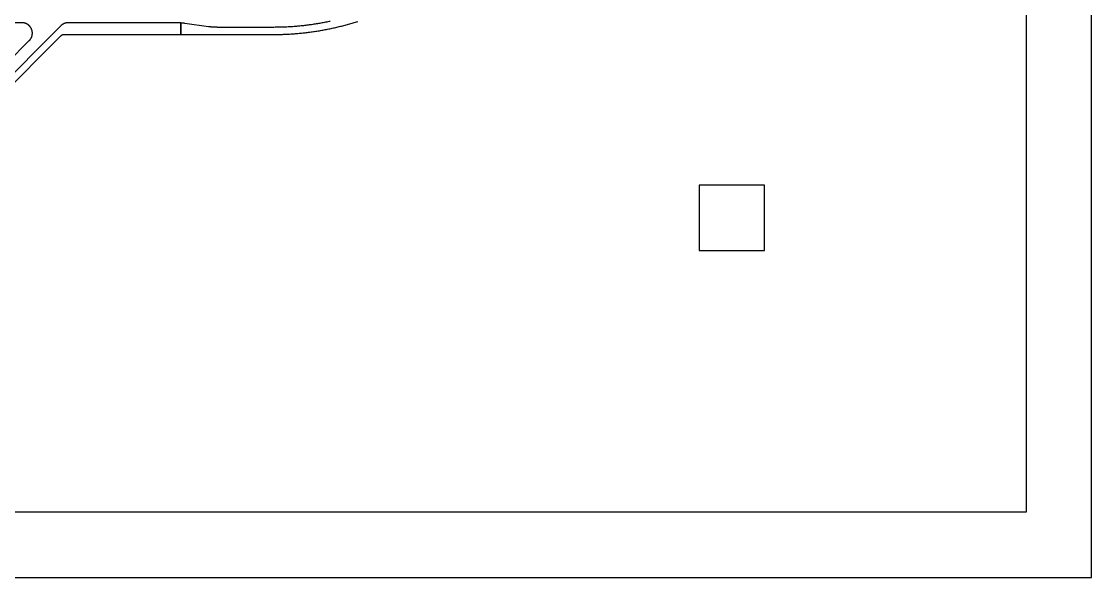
# Model space of a CAD drawing. Extents: x -3500 to 3500, y -3500 to 3500.
# Drawn here: x 1864 to 3500, y -3500 to -2650 of the extents above; entities that cross this region are included whole.
import ezdxf

# ---------------------------------------------------------------- set-up
doc = ezdxf.new("R2010")
doc.units = 0

# ---------------------------------------------------------------- blocks, each defined once
blk = doc.blocks.new('DXF_TOP_Kantele_S18W11')
at = {"layer": 'Feedline'}
for points in [[(2335.988, -2649.91), (2334.222, -2650.286), (2332.455, -2650.653), (2330.687, -2651.013), (2328.917, -2651.365), (2327.136, -2651.711), (2325.371, -2652.046), (2323.597, -2652.375), (2321.821, -2652.695), (2320.044, -2653.008), (2318.264, -2653.313), (2316.484, -2653.611), (2314.703, -2653.9), (2312.92, -2654.182), (2311.135, -2654.455), (2309.35, -2654.721), (2307.564, -2654.98), (2305.777, -2655.23), (2303.989, -2655.472), (2302.198, -2655.706), (2300.408, -2655.933), (2298.593, -2656.153), (2296.824, -2656.362), (2295.031, -2656.564), (2293.236, -2656.759), (2291.441, -2656.946), (2289.645, -2657.125), (2287.848, -2657.295), (2286.05, -2657.458), (2284.252, -2657.614), (2282.454, -2657.761), (2280.654, -2657.9), (2278.854, -2658.031), (2277.053, -2658.155), (2275.252, -2658.27), (2273.451, -2658.377), (2271.649, -2658.477), (2269.845, -2658.568), (2268.043, -2658.652), (2266.24, -2658.728), (2264.436, -2658.795), (2262.633, -2658.855), (2260.828, -2658.907), (2259.024, -2658.95), (2257.219, -2658.986), (2255.415, -2659.014), (2253.609, -2659.034), (2251.805, -2659.046), (2250, -2659.05), (2163.743, -2659.05), (2162.873, -2659.046), (2162.003, -2659.035), (2161.134, -2659.016), (2160.264, -2658.99), (2159.395, -2658.956), (2158.526, -2658.914), (2157.658, -2658.865), (2156.791, -2658.808), (2155.923, -2658.744), (2155.056, -2658.672), (2154.189, -2658.593), (2153.324, -2658.506), (2152.459, -2658.412), (2151.596, -2658.31), (2150.733, -2658.201), (2149.871, -2658.084), (2113.668, -2653.016), (2112.807, -2652.899), (2111.946, -2652.79), (2111.082, -2652.688), (2110.219, -2652.594), (2109.354, -2652.507), (2108.489, -2652.428), (2107.623, -2652.356), (2107.623, -2669.95), (2250, -2669.95), (2251.805, -2669.946), (2251.833, -2669.946), (2253.665, -2669.934), (2255.498, -2669.914), (2257.33, -2669.886), (2259.162, -2669.85), (2260.994, -2669.806), (2262.826, -2669.754), (2264.658, -2669.694), (2266.489, -2669.626), (2268.32, -2669.55), (2270.151, -2669.466), (2271.981, -2669.374), (2273.811, -2669.275), (2275.64, -2669.167), (2277.469, -2669.051), (2279.298, -2668.927), (2281.126, -2668.795), (2282.953, -2668.655), (2284.779, -2668.508), (2286.605, -2668.352), (2288.431, -2668.188), (2290.255, -2668.016), (2292.079, -2667.837), (2293.902, -2667.649), (2295.724, -2667.454), (2297.545, -2667.25), (2299.366, -2667.039), (2301.185, -2666.819), (2303.004, -2666.592), (2304.821, -2666.357), (2306.637, -2666.114), (2308.453, -2665.862), (2310.267, -2665.603), (2312.08, -2665.336), (2313.892, -2665.061), (2315.702, -2664.778), (2317.518, -2664.486), (2319.32, -2664.189), (2321.127, -2663.883), (2322.932, -2663.568), (2324.736, -2663.246), (2326.539, -2662.916), (2328.34, -2662.578), (2330.14, -2662.232), (2331.938, -2661.879), (2333.735, -2661.517), (2335.53, -2661.148), (2337.323, -2660.771), (2339.115, -2660.386), (2340.922, -2659.989), (2342.693, -2659.593), (2344.479, -2659.184), (2346.264, -2658.768), (2348.084, -2658.335), (2349.828, -2657.912), (2351.607, -2657.472), (2353.384, -2657.025), (2355.16, -2656.57), (2356.933, -2656.107), (2358.704, -2655.637), (2360.498, -2655.152), (2362.248, -2654.671), (2364.005, -2654.179), (2365.768, -2653.678), (2367.528, -2653.169), (2369.286, -2652.652), (2371.042, -2652.128), (2372.796, -2651.596), (2374.547, -2651.056), (2376.327, -2650.499), (2378.043, -2649.953)], [(1828.905, -2767.309), (1924.785, -2671.428), (1924.927, -2671.291), (1925.076, -2671.16), (1925.229, -2671.034), (1925.387, -2670.915), (1925.549, -2670.801), (1925.717, -2670.694), (1925.888, -2670.594), (1926.062, -2670.5), (1926.241, -2670.414), (1926.423, -2670.335), (1926.608, -2670.262), (1926.795, -2670.197), (1926.984, -2670.14), (1927.176, -2670.089), (1927.37, -2670.047), (1927.565, -2670.013), (1927.762, -2669.985), (1927.963, -2669.965), (1928.159, -2669.954), (1928.355, -2669.95), (2107.623, -2669.95), (2107.623, -2652.356), (2106.757, -2652.292), (2105.889, -2652.235), (2105.021, -2652.186), (2104.154, -2652.144), (2103.285, -2652.11), (2102.417, -2652.084), (2101.548, -2652.065), (2100.68, -2652.054), (2099.811, -2652.05), (1935.355, -2652.05), (1935.007, -2652.054), (1934.659, -2652.065), (1934.312, -2652.084), (1933.965, -2652.111), (1933.618, -2652.145), (1933.274, -2652.187), (1932.929, -2652.235), (1932.586, -2652.292), (1932.244, -2652.356), (1931.903, -2652.428), (1931.564, -2652.508), (1931.227, -2652.593), (1930.892, -2652.687), (1930.559, -2652.789), (1930.228, -2652.896), (1929.9, -2653.012), (1929.574, -2653.135), (1929.251, -2653.264), (1928.931, -2653.401), (1928.614, -2653.544), (1928.301, -2653.695), (1927.986, -2653.854), (1927.684, -2654.016), (1927.38, -2654.187), (1927.081, -2654.364), (1926.786, -2654.548), (1926.494, -2654.738), (1926.207, -2654.935), (1925.924, -2655.137), (1925.645, -2655.346), (1925.372, -2655.561), (1925.103, -2655.781), (1924.839, -2656.009), (1924.58, -2656.241), (1924.326, -2656.478), (1924.077, -2656.722), (1821.833, -2758.965)], [(1809.035, -2746.167), (1875.922, -2679.279), (1876.171, -2679.024), (1876.413, -2678.766), (1876.649, -2678.502), (1876.88, -2678.232), (1877.104, -2677.958), (1877.322, -2677.679), (1877.535, -2677.395), (1877.74, -2677.105), (1877.939, -2676.812), (1878.132, -2676.514), (1878.318, -2676.212), (1878.497, -2675.906), (1878.669, -2675.597), (1878.835, -2675.283), (1878.993, -2674.966), (1879.145, -2674.645), (1879.288, -2674.321), (1879.426, -2673.994), (1879.555, -2673.664), (1879.677, -2673.331), (1879.792, -2672.996), (1879.899, -2672.658), (1879.999, -2672.318), (1880.092, -2671.976), (1880.175, -2671.632), (1880.253, -2671.286), (1880.322, -2670.938), (1880.384, -2670.589), (1880.436, -2670.238), (1880.482, -2669.886), (1880.52, -2669.534), (1880.551, -2669.18), (1880.573, -2668.826), (1880.588, -2668.473), (1880.594, -2668.119), (1880.593, -2667.764), (1880.584, -2667.409), (1880.567, -2667.055), (1880.542, -2666.701), (1880.509, -2666.348), (1880.468, -2665.996), (1880.42, -2665.645), (1880.364, -2665.295), (1880.3, -2664.947), (1880.228, -2664.599), (1880.148, -2664.254), (1880.062, -2663.91), (1879.967, -2663.568), (1879.864, -2663.229), (1879.755, -2662.892), (1879.637, -2662.557), (1879.512, -2662.225), (1879.381, -2661.896), (1879.241, -2661.57), (1879.095, -2661.247), (1878.941, -2660.928), (1878.781, -2660.612), (1878.612, -2660.299), (1878.438, -2659.991), (1878.256, -2659.686), (1878.069, -2659.386), (1877.874, -2659.09), (1877.672, -2658.798), (1877.465, -2658.511), (1877.25, -2658.228), (1877.03, -2657.951), (1876.804, -2657.677), (1876.572, -2657.409), (1876.333, -2657.147), (1876.089, -2656.89), (1875.839, -2656.639), (1875.584, -2656.392), (1875.324, -2656.152), (1875.057, -2655.918), (1874.786, -2655.69), (1874.51, -2655.467), (1874.229, -2655.251), (1873.943, -2655.041), (1873.653, -2654.837), (1873.358, -2654.641), (1873.059, -2654.45), (1872.756, -2654.266), (1872.449, -2654.09), (1872.138, -2653.919), (1871.822, -2653.757), (1871.504, -2653.6), (1871.183, -2653.452), (1870.858, -2653.31), (1870.53, -2653.175), (1870.199, -2653.048), (1869.865, -2652.928), (1869.529, -2652.817), (1869.19, -2652.711), (1868.849, -2652.614), (1868.506, -2652.525), (1868.161, -2652.443), (1867.814, -2652.368), (1867.466, -2652.301), (1867.116, -2652.242), (1866.765, -2652.192), (1866.413, -2652.149), (1866.061, -2652.113), (1865.708, -2652.086), (1865.354, -2652.066), (1864.999, -2652.054), (1864.645, -2652.05), (1581.802, -2652.05)]]:
    blk.add_lwpolyline(points, dxfattribs=at)
blk.add_lwpolyline([(2900.05, -2999.95), (2999.95, -2999.95), (2999.95, -2900.05), (2900.05, -2900.05)], close=True, dxfattribs=at)
blk = doc.blocks.new('DXF_TOP_Kantele_S18W111')
at = {"layer": 'Nb_GroundP'}
blk.add_lwpolyline([(0, -3500), (3500, -3500), (3500, 0), (3400, 0), (3400, -3400), (0, -3400)], close=True, dxfattribs=at)
blk = doc.blocks.new('BEAMER_TopCell')
for name in ['DXF_TOP_Kantele_S18W111', 'DXF_TOP_Kantele_S18W11']:
    blk.add_blockref(name, (0, 0))

msp = doc.modelspace()

# ---------------------------------------------------------------- block references
msp.add_blockref('BEAMER_TopCell', (0, 0))

doc.saveas('drawing.dxf')
